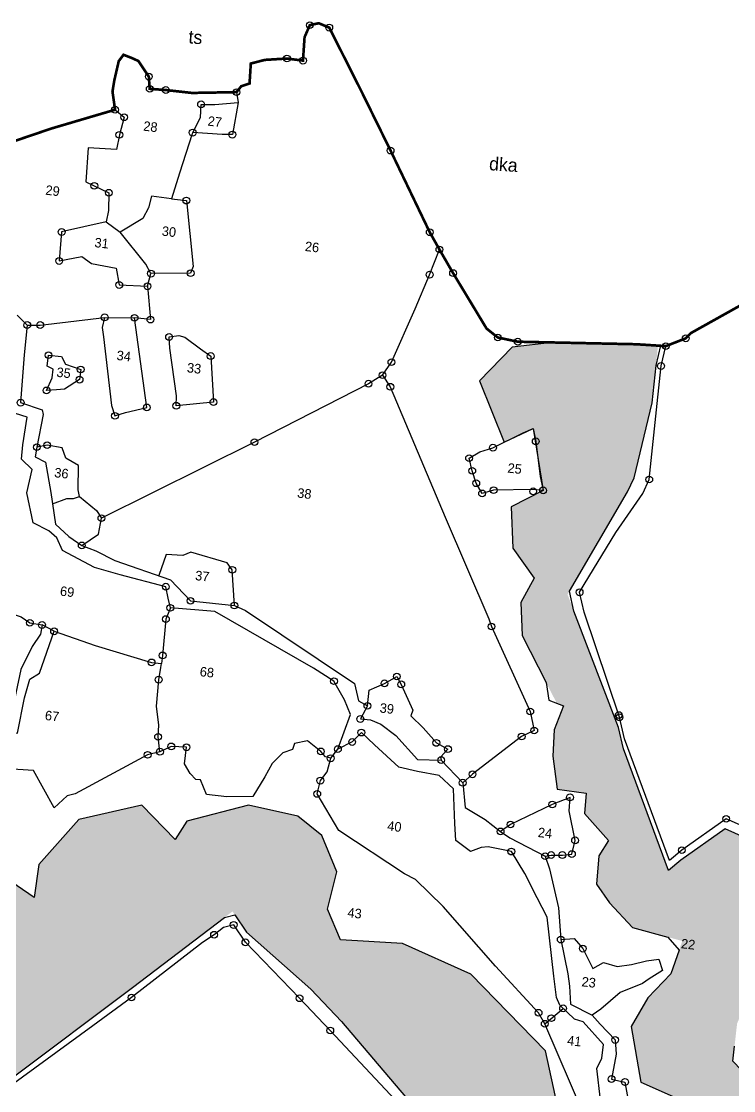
# Model space of a CAD drawing. Header units: feet. Extents: x 335453 to 339852, y 1780150 to 1783105.
# Drawn here: x 338013 to 338681, y 1781276 to 1782279 of the extents above; entities that cross this region are included whole.
import ezdxf
from ezdxf.enums import TextEntityAlignment as Align

# ---------------------------------------------------------------- set-up
doc = ezdxf.new("R2010")
doc.units = ezdxf.units.FT
doc.header["$LTSCALE"] = 0.02
doc.header["$MEASUREMENT"] = 0
doc.layers.get('0').update_dxf_attribs({"linetype": 'CONTINUOUS'})
for name, color, linetype in [('POLY_HATCH', 12, 'CONTINUOUS'), ('POLY_PARCEL', 6, 'CONTINUOUS'), ('POLY_WATER', 4, 'CONTINUOUS'), ('SYM_STONE', 1, 'CONTINUOUS'), ('TEXT_MAPOUT', 7, 'CONTINUOUS'), ('TEXT_PARCEL', 7, 'CONTINUOUS'), ('V_BOUND_LINE', 7, 'CONTINUOUS')]:
    doc.layers.add(name, color=color, linetype=linetype)
doc.styles.add('TEXT_MAP', font='', dxfattribs={"height": 0.25})
doc.styles.get('TEXT_MAP').set_extended_font_data('Kruti Dev 050')

# ---------------------------------------------------------------- blocks, each defined once
blk = doc.blocks.new('STONE')
blk.add_circle((0, 0), 0.0851)
blk = doc.blocks.new('AFD')
at = {"layer": 'POLY_HATCH'}
h = blk.add_hatch(dxfattribs=at)
h.set_pattern_fill('ZIGZAG', color=256, scale=15, style=0)
h.set_pattern_definition([(0, (0, 0), (1.875, 1.875), [1.875, -1.875]), (90, (1.875, 0), (-1.875, 1.875), [1.875, -1.875])])
h.paths.add_polyline_path([(460.79, 283.77), (457.54, 277.7), (451.91, 268.98), (441.17, 266.11), (438.66, 260.64), (439.99, 249.11), (433.18, 245.11), (433.48, 237.43), (435.97, 224.22), (438.22, 222.06), (442.53, 223.01), (447.65, 222.87), (446.84, 230.12), (447.38, 246.36), (453.47, 255.78), (467.54, 256.18), (494.03, 225.05), (496.44, 228.03), (507.88, 243.85), (508.73, 246.09), (528.84, 275.51), (530.85, 277.44), (532.78, 279.29), (553.67, 298.95), (570.8, 315.26), (573.86, 311.65), (587.1, 302.32), (593.51, 296.91), (615.09, 276.59), (615.79, 275.04), (633.06, 257.09), (637.13, 253.23), (637.59, 251.22), (677.82, 215.28), (679.03, 217.89), (679.72, 219.97), (681.42, 222.91), (682.66, 226), (694.53, 219.85), (696.35, 227.75), (691.76, 231.79), (690.03, 232.85), (682.73, 234.25), (681.7, 243.06), (685.32, 250.39), (685.18, 271.21), (684.17, 273.08), (676.49, 283.66), (673.63, 289.41), (669.47, 296.12), (667.67, 297.63), (667.67, 304.79), (675.97, 332.2), (673.58, 334.42), (672.87, 336.13), (670.85, 337.98), (661.35, 340.99), (653.7, 334.2), (651.61, 332.04), (640.64, 353.88), (639.25, 357.8), (626.96, 381.63), (636.06, 402.09), (636.98, 404.87), (638.82, 419.29), (638.7, 430.19), (636.12, 430.07), (618.89, 428.54), (611.45, 426.8), (606, 419.85), (611.89, 408.83), (617.03, 411.98), (620.2, 400.63), (614.56, 396.86), (615.74, 389.17), (620.33, 384), (618.37, 379.18), (619.31, 372.97), (627.2, 361.04), (628.49, 360.7), (627.3, 355.97), (627.6, 351.02), (629.08, 344.96), (634.56, 344.81), (634.71, 340.97), (639.74, 336.39), (638.26, 333.29), (638.41, 327.96), (641.22, 324.71), (646.1, 320.57), (655.68, 319.11), (654.24, 312.73), (650.41, 307.76), (647.9, 301.99), (650.86, 291.79), (657.81, 289.58), (656.63, 282.48), (652.34, 280.71), (653.37, 274.35), (655.46, 269.07), (659.61, 263.16), (663.45, 257.24), (665.78, 253.1), (669.63, 248.82), (673.16, 245.53), (671.68, 241.66), (667.26, 243.78), (670.67, 233.08), (671.4, 228.86), (667.11, 235.66), (663.12, 242.02), (661.19, 248.97), (652.46, 255.62), (652.06, 260.2), (645.4, 270.4), (637.41, 274.69), (635.73, 285.59), (632.32, 295.64), (616.77, 308.5), (603.31, 312.79), (591.62, 312.19), (588.52, 317.67), (589.5, 324.87), (585.95, 331.37), (581.07, 334.48), (571.59, 335.51), (560.35, 331.23), (558.57, 327.53), (551.62, 333.3), (540.07, 329.3), (533.56, 319.99), (533.34, 313.7), (527.57, 316.81), (517.36, 315.04), (511, 308.09), (508.92, 301.88), (515.2, 291.43), (504.78, 289.31), (500.31, 281.84), (498.24, 277.37), (495.99, 264.81), (500.9, 262.29), (497.94, 257.7), (490.98, 248.29), (483.83, 255.97), (489.58, 267.76), (488.17, 274.45), (479.44, 283.03), (469.23, 286.28)])
for points in [[(611.45, 426.8), (606, 419.85), (611.89, 408.83), (617.03, 411.98), (620.2, 400.63), (614.56, 396.86), (615.74, 389.17), (620.33, 384), (618.37, 379.18), (619.31, 372.97), (624.79, 364.69), (625.68, 361.44), (628.49, 360.7), (627.3, 355.97), (627.6, 351.02), (629.08, 344.96), (634.56, 344.81), (634.71, 340.97), (639.74, 336.39), (638.26, 333.29), (638.41, 327.96), (641.22, 324.71), (646.1, 320.57), (652.91, 319.53), (655.28, 317.31), (654.24, 312.73), (650.41, 307.76), (647.9, 301.99), (650.86, 291.79), (657.81, 289.58)], [(635.73, 285.59), (632.32, 295.64), (616.77, 308.5), (603.31, 312.79), (591.62, 312.19), (588.52, 317.67), (589.5, 324.87), (585.95, 331.37), (581.07, 334.48), (571.59, 335.51), (560.35, 331.23), (558.57, 327.53), (551.62, 333.3), (540.07, 329.3), (533.56, 319.99), (533.34, 313.7), (527.57, 316.81)], [(528.84, 275.51), (530.85, 277.44), (532.78, 279.29), (553.67, 298.95), (569.45, 313.97), (571.31, 314.66), (573.86, 311.65), (587.1, 302.32), (593.51, 296.91), (615.09, 276.59)], [(669.47, 296.12), (667.67, 297.63), (667.67, 300.46)], [(670.85, 337.98), (661.35, 340.99), (653.7, 334.2), (651.61, 332.04), (640.64, 353.88), (639.25, 357.8), (628.49, 378.66), (627.26, 382.29), (636.06, 402.09), (636.98, 404.87), (638.82, 419.29), (638.75, 426.39), (639.23, 430.21), (636.12, 430.07), (618.89, 428.54), (611.45, 426.8)]]:
    blk.add_lwpolyline(points, dxfattribs=at)
at = {"layer": 'POLY_PARCEL'}
for points in [[(554.46, 468.84), (554.96, 466.96)], [(554.96, 466.96), (554.57, 460.79), (552.64, 460.63), (547.09, 460.34)], [(547.09, 460.34), (548.23, 463.34), (548.08, 465.81), (550.63, 466.04), (554.96, 466.96)], [(532.07, 463.01), (533.94, 461.79), (533.4, 458.4), (533.17, 455.62), (527.84, 455.31), (528.07, 448.9), (532.64, 447.32), (532.95, 444), (532.72, 441.84)], [(547.09, 460.34), (547, 460.09), (545.45, 452.45), (544.53, 447.51)], [(544.53, 447.51), (540.68, 447.55), (540.37, 445.32), (539.52, 443.23), (535.58, 440.15)], [(544.53, 447.51), (547.32, 447.48), (549.95, 435.28), (549.64, 433.97), (542.22, 433.05)], [(587.72, 418.86), (589.11, 421.48), (592.44, 431.96), (594.45, 438.67), (595.76, 443.59)], [(532.72, 441.84), (524.61, 438.99), (524.76, 433.51), (528.93, 434.82), (530.87, 433.74), (535.58, 433.35), (536.51, 430.27), (541.84, 430.61)], [(532.72, 441.84), (535.58, 440.15)], [(542.22, 433.05), (541.06, 434.74), (535.58, 440.15)], [(541.84, 430.61), (542.22, 433.05)], [(541.84, 430.61), (543.08, 424.43), (540.07, 424.43)], [(674.79, 338.04), (670.85, 339.89), (661.35, 342.9), (653.7, 336.11), (651.61, 333.95), (640.64, 355.79), (639.25, 359.72), (630.41, 378.66), (629.17, 382.29), (634.74, 394.25), (638.93, 402.09), (639.86, 404.87), (639.78, 419.29), (639.7, 426.39), (640.18, 430.21)], [(520.11, 420.84), (522.55, 421.11), (534.45, 423.89)], [(534.45, 423.89), (534.19, 421.95), (534.65, 420.25), (537.59, 407.51), (538.44, 405.66), (540.37, 406.51), (544.23, 407.9), (540.07, 424.43)], [(534.45, 423.89), (540.07, 424.43)], [(587.72, 418.86), (585.27, 416.97), (565.12, 403.63), (538.04, 386.2)], [(587.72, 418.86), (589.42, 416.85), (602.42, 393.56), (612.7, 375.42), (613.37, 374.05), (622.41, 358.93), (623.56, 355.45), (621.32, 354.06), (612.9, 345.96), (611.24, 344.18)], [(533.46, 389.83), (533.06, 391.02), (532.67, 395.59), (530.14, 396.7), (529.19, 398.59), (526.35, 398.75), (524.45, 398.15)], [(528.59, 387.84), (531.17, 389.2), (532.43, 389.28), (533.46, 389.83)], [(533.46, 389.83), (536.94, 387.54), (538.04, 386.2)], [(534.92, 380.69), (537.8, 383.12), (538.04, 386.2)], [(564.77, 372.62), (563.64, 379.26), (562.54, 380.44), (555.5, 381.7), (554.08, 380.91), (550.92, 380.76), (549.97, 376.63)], [(509.4, 368.05), (511.44, 368.88), (515.54, 368.96), (517.39, 368.42), (520.33, 367.03), (525.04, 366.03), (526.82, 365.1), (529.14, 364.95)], [(552.82, 370.85), (552.22, 368.64), (552.37, 361.77), (552.32, 360.22)], [(529.14, 364.95), (529.07, 363.18), (527.75, 360.71), (526.13, 356.15), (525.63, 351.64), (525.17, 345.62), (523.31, 345.54), (511.41, 345.62), (500.67, 343.31), (496.38, 343.34)], [(531.53, 364.02), (529.14, 364.95)], [(516.23, 343.96), (518.7, 343.76), (521.1, 343.99), (526.82, 344.15), (527.36, 350.94), (527.97, 354.56), (529.69, 355.85), (531.53, 364.02)], [(531.53, 364.02), (539.55, 362.23), (550.44, 360.23), (552.32, 360.22)], [(591.79, 356.6), (591.81, 359.54), (594.51, 361.16), (596.68, 362.71), (597.68, 361.32), (600.37, 356.73), (600.13, 355.65), (602.68, 353.64), (605.47, 351.09), (607.78, 350.17), (606.55, 348.47), (606.73, 347.97)], [(553.88, 343.67), (553.22, 346.41), (553.14, 348.65), (552.29, 352.12), (552.14, 357.14), (552.29, 359.46), (552.32, 360.22)], [(586, 346), (585.01, 346.15), (584.01, 347.08), (581.3, 348.77), (578.91, 348), (578.68, 346.84), (576.9, 346), (575.12, 343.83), (574.04, 341.13), (572.19, 337.2), (567.32, 336.58), (563.46, 336.64), (562.07, 339.27), (561.15, 339.19), (559.99, 340.19), (558.75, 341.89), (558.75, 345.05), (555.89, 344.9), (553.88, 343.67)], [(586, 346), (587.16, 347.88)], [(631.64, 300.73), (630.25, 302.66), (621.21, 310.46), (610.14, 320.56), (604.42, 325.03), (602.26, 325.88), (589.05, 332.67), (584.22, 339.05), (584.53, 341.6), (585.61, 343.38), (586, 346)], [(553.88, 343.67), (551.64, 342.82), (538.89, 334.02), (537.43, 333.48), (535.26, 330.93), (530.55, 337.49), (523.6, 337.18), (521.1, 336.47)], [(628.21, 332.13), (629.33, 332.48), (631.42, 332.71), (633.19, 333.09), (633.5, 335.72), (631.8, 341.12), (631.65, 343.67), (628.48, 341.97), (621.06, 337.34), (619.35, 335.84)], [(632.88, 316.84), (635.4, 317.3), (637.2, 315.6), (639.47, 312.11), (641.36, 313.43), (644.01, 312.96), (646.66, 313.62), (649.4, 314.66), (651.67, 315.23), (652.62, 313.15), (650.26, 311.35), (649.12, 310.31), (645.15, 308.14), (641.84, 304.64), (640.33, 303.3)], [(633.29, 253.23), (630.67, 257.09), (613.87, 275.04), (613.18, 276.59), (609.44, 279.72), (591.6, 295), (585.18, 300.4), (573.86, 309.74), (571.31, 312.75), (569.45, 312.05), (567.83, 310.51), (565.82, 308.81), (553.67, 297.03), (547.03, 290.94), (532.78, 277.86), (530.85, 276)], [(631.64, 300.73), (634.75, 304)], [(640.85, 284.55), (631.64, 300.73)]]:
    blk.add_lwpolyline(points, dxfattribs=at)
for points in [[(548.72, 422.02), (549.87, 421.87), (553.04, 420.02), (555.13, 418.86), (556.6, 410.29), (549.72, 408.83), (549.57, 410.68), (547.33, 419.48), (546.94, 421.56)], [(524.72, 415.63), (527.19, 415.63), (528.12, 414.32), (531.05, 413.63), (531.05, 411.7), (528.43, 409.61), (526.96, 409.3), (525.1, 409), (525.88, 411.47), (525.88, 413.09), (524.72, 413.55)], [(617.03, 411.98), (617.8, 409.66), (619.35, 403.18), (620.2, 400.63), (618.35, 400.56), (610.93, 399.63), (608.84, 398.78), (607.53, 400.56), (606.52, 402.8), (605.67, 405.11), (607.53, 406.5), (609.92, 407.58), (615.25, 410.98)]]:
    blk.add_lwpolyline(points, close=True, dxfattribs=at)
at = {"layer": 'POLY_WATER'}
for points in [[(518.02, 422.46), (520.11, 420.84), (520.16, 415.22), (520.49, 406.16), (524.69, 405.26), (524.97, 404.4), (524.45, 398.15), (524.35, 396.29), (526.41, 395.5), (528.03, 389.97), (529.56, 384.15), (532.33, 382.1), (534.92, 380.69), (537.69, 379.97), (541.46, 378.54), (552.24, 376.11), (556.46, 372.57), (564.77, 372.62), (566.96, 371.9), (588.9, 360.49), (590.02, 357.36), (591.79, 356.6), (590.74, 353.98), (592.65, 354.03), (594.7, 353.45), (597.75, 351.64), (602.29, 347.59), (606.73, 347.97), (611.24, 344.18), (612.24, 339.6), (616.2, 337.75), (619.35, 335.84), (621.24, 334.85), (628.21, 332.13), (629.3, 329.85), (631.79, 322.74), (632.88, 316.84), (634.94, 310.54), (635.51, 308.26), (636.03, 304.92), (640.33, 303.3), (642.02, 301.83), (645.17, 299.16), (645.65, 296.49), (645.31, 291.77), (647.89, 291.49), (649.04, 287.45)], [(643.7, 287.64), (642.31, 293.46), (643.06, 295.5), (643.06, 298.07), (638.81, 301.89), (637.09, 302.22), (634.09, 304.51), (633.32, 305.89), (632.32, 309.85), (629.88, 320.76), (627.58, 324.15), (624.77, 328.49), (621.79, 332.29), (617.36, 332.67), (616.02, 332.44), (614.16, 331.43), (611.15, 333.2), (610.63, 336.39), (609.62, 342.83), (606.7, 345.05), (602.54, 345.34), (598.96, 345.77), (593.95, 349.44), (591.21, 351.45), (589.68, 349.5), (587.16, 347.88), (588.78, 354.6), (587.39, 357.27), (585.01, 360.51), (580.9, 362.51), (561.21, 371.08), (552.82, 370.85), (552.2, 372.61), (551.53, 374.71), (542.7, 376), (537.79, 376.81), (531.39, 379.34), (530.09, 381.61), (528.46, 382.71), (525.36, 383.9), (523.55, 389.38), (524.02, 393.86), (521.86, 395.62), (521.81, 398.29), (522.05, 403.58), (517.47, 404.48)]]:
    blk.add_lwpolyline(points, dxfattribs=at)
at = {"layer": 'V_BOUND_LINE', "const_width": 0.5}
blk.add_lwpolyline([(511.75, 454.04), (520.51, 458.15), (532.07, 463.01), (531.21, 466.36), (531.32, 468.52), (531.75, 472.19), (532.51, 473.48), (534.13, 473.05), (535.43, 472.62), (537.7, 469.92), (538.13, 467.65), (541.16, 467.76), (546.13, 467.76), (554.46, 468.84), (555.21, 470.03), (556.72, 470.74), (556.54, 474.5), (559.09, 475.47), (563.21, 476.19), (566.25, 476.13), (566.06, 480.56), (566.79, 482.92), (568.43, 483.47), (570.49, 482.86), (577.77, 471.71), (584.54, 461.1), (593.58, 446.62), (595.76, 443.59), (598.8, 439.46), (606.23, 429.77), (608.53, 428.32), (612.35, 427.95), (634.62, 429.95), (640.18, 430.21), (643.76, 432.09), (644.61, 433.18), (655.05, 440.64)], dxfattribs=at)
at = {"layer": 'SYM_STONE', "xscale": 7.5, "yscale": 7.5, "zscale": 7.5}
for p in [(566.79, 482.92), (570.49, 482.86), (563.21, 476.19), (566.25, 476.13), (537.7, 469.92), (538.13, 467.65), (541.16, 467.76), (554.46, 468.84), (548.08, 465.81), (532.07, 463.01), (533.94, 461.79), (584.54, 461.1), (547.09, 460.34), (554.57, 460.79), (533.4, 458.4), (529.77, 448.32), (532.64, 447.32), (547.32, 447.48), (593.58, 446.62), (595.76, 443.59), (524.61, 438.99), (598.8, 439.46), (594.45, 438.67), (524.76, 433.51), (542.22, 433.05), (549.64, 433.97), (643.76, 432.09), (536.51, 430.27), (541.84, 430.61), (640.18, 430.21), (608.53, 428.32), (612.35, 427.95), (639.7, 426.39), (534.45, 423.89), (540.07, 424.43), (543.08, 424.43), (520.11, 420.84), (522.55, 421.11), (546.94, 421.56), (589.11, 421.48), (555.13, 418.86), (587.72, 418.86), (585.27, 416.97), (589.42, 416.85), (524.72, 415.63), (531.05, 413.63), (531.05, 411.7), (525.1, 409), (549.72, 408.83), (556.6, 410.29), (617.8, 409.66), (544.23, 407.9), (609.92, 407.58), (520.49, 406.16), (538.44, 405.66), (605.67, 405.11), (639.86, 404.87), (565.12, 403.63), (606.52, 402.8), (607.53, 400.56), (620.2, 400.63), (526.35, 398.75), (608.84, 398.78), (610.93, 399.63), (618.36, 400.23), (524.45, 398.15), (538.04, 386.2), (534.92, 380.69), (629.17, 382.29), (563.64, 379.26), (551.53, 374.71), (556.46, 372.57), (564.77, 372.62), (613.37, 374.05), (552.82, 370.85), (552.22, 368.64), (526.82, 365.1), (529.14, 364.95), (531.53, 364.02), (596.68, 362.71), (550.44, 360.23), (552.37, 361.77), (585.01, 360.51), (594.51, 361.16), (597.68, 361.32), (622.41, 358.93), (639.07, 360.1), (639.25, 359.72), (552.14, 357.14), (591.79, 356.6), (623.56, 355.45), (590.74, 353.98), (621.32, 354.06), (591.21, 351.45), (605.47, 351.09), (607.78, 350.17), (589.68, 349.5), (553.22, 346.41), (584.01, 347.08), (587.16, 347.88), (606.73, 347.97), (555.89, 344.9), (558.75, 345.05), (586, 346), (611.24, 344.18), (612.9, 345.96), (551.64, 342.82), (553.88, 343.67), (631.65, 343.67), (661.35, 342.9), (584.53, 341.6), (628.48, 341.97), (584.22, 339.05), (621.06, 337.34), (653.7, 336.11), (619.35, 335.84), (633.5, 335.72), (621.79, 332.29), (628.21, 332.13), (629.33, 332.48), (631.42, 332.71), (633.19, 333.09), (632.88, 316.84), (637.2, 315.6), (571.31, 312.75), (567.83, 310.51), (573.86, 309.74), (634.75, 304), (630.25, 302.66), (632.76, 301.92), (585.18, 300.4), (631.64, 300.73), (645.17, 299.16), (553.67, 297.03), (591.6, 295), (645.31, 291.77), (647.89, 291.49)]:
    blk.add_blockref('STONE', p, dxfattribs=at)
at = {"layer": 'TEXT_MAPOUT', "style": 'TEXT_MAP'}
for s, p in [('ts', (544.38, 476.98)), ('dka', (603.34, 459.5))]:
    blk.add_text(s, height=2.497, rotation=2.3121, dxfattribs=at).set_placement(p)
at = {"layer": 'TEXT_PARCEL', "style": 'TEXT_MAP'}
for s, p in [('27', (551.02, 462.88)), ('28', (539.06, 460.58)), ('29', (522.07, 446.54)), ('30', (544.72, 441.3)), ('26', (571.85, 441.41)), ('31', (532.35, 437.74)), ('34', (538.85, 417.06)), ('33', (552.28, 416.22)), ('35', (527.94, 412.66)), ('25', (614.43, 404.12)), ('38', (575.56, 395.06)), ('36', (529.62, 393.8)), ('37', (558.15, 377.46)), ('69', (533.16, 371.72)), ('68', (561.02, 359.56)), ('39', (595.49, 356.5)), ('67', (532.93, 348.11)), ('24', (627.72, 336.49)), ('40', (599.37, 334.56)), ('22', (656.85, 318.64)), ('43', (593.72, 317.48)), ('23', (639.02, 309.42)), ('41', (637.55, 298.11))]:
    blk.add_text(s, height=1.798, dxfattribs=at).set_placement(p, align=Align.MIDDLE)

msp = doc.modelspace()

# ---------------------------------------------------------------- block references
at = {"xscale": 4.977076442366829, "yscale": 4.977076442366829, "zscale": 4.977076442366829, "rotation": 353.6455533491407}
msp.add_blockref('AFD', (335214.2, 1780198.8), dxfattribs=at)

doc.saveas('drawing.dxf')
